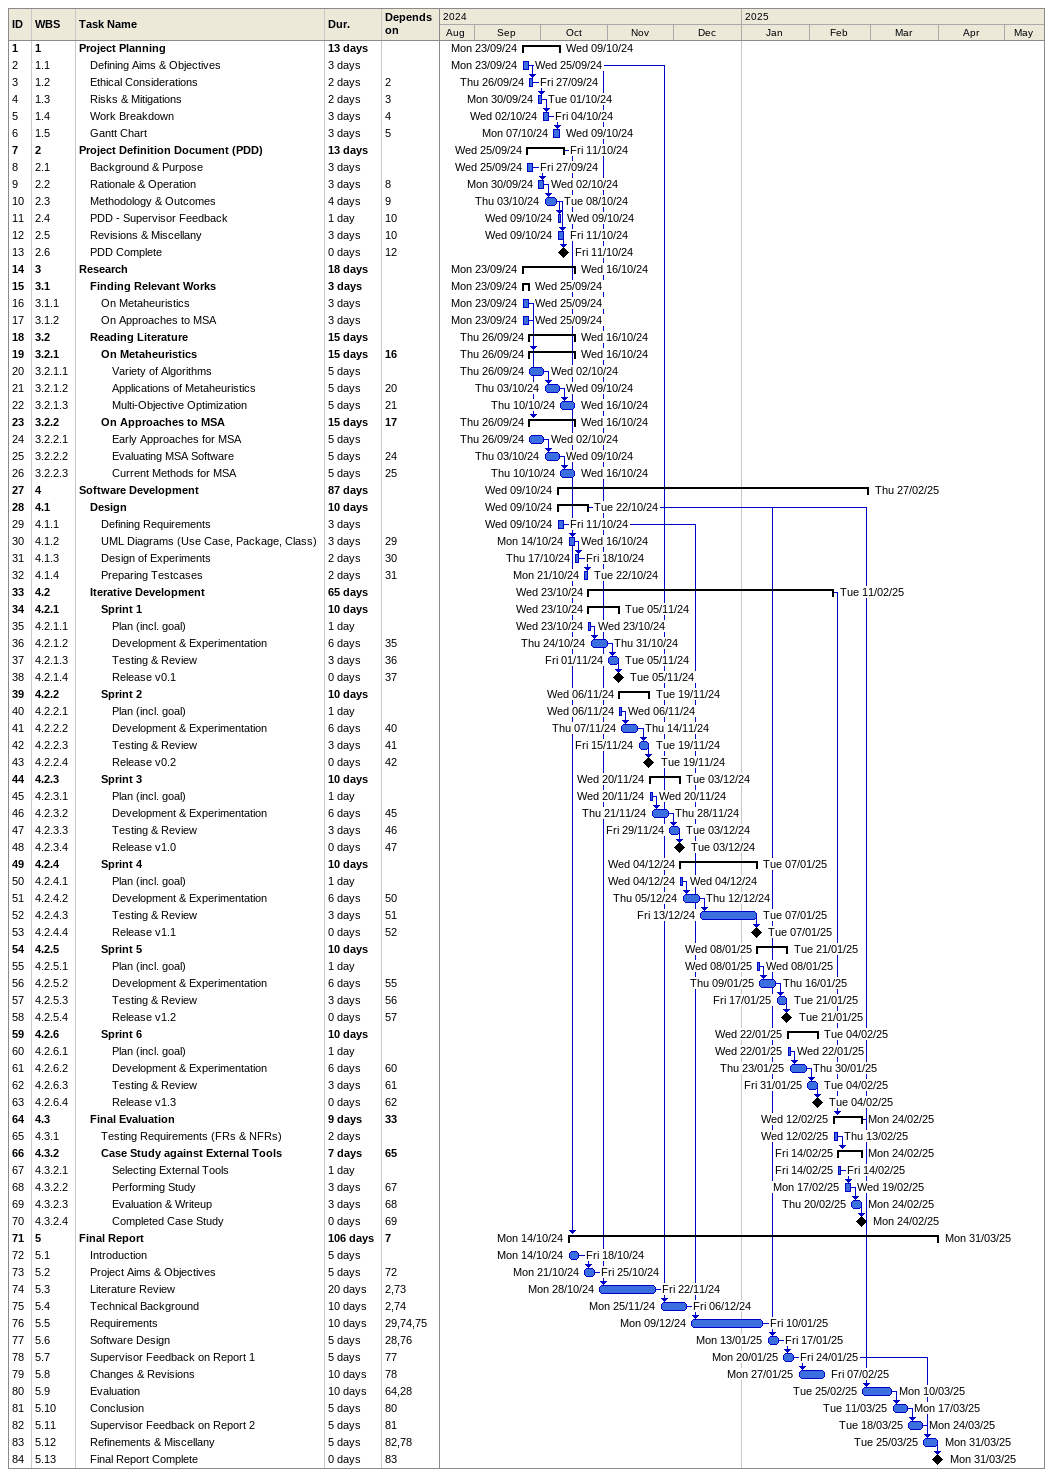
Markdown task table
| ID | WBS | Task | Duration | Start | Finish | Predecessors |
|---|---|---|---|---|---|---|
| 1 | 1 | **Project Planning** | 13d | 2024-09-23 | 2024-10-09 |  |
| 2 | 1.1 | Defining Aims & Objectives | 3d | 2024-09-23 | 2024-09-25 |  |
| 3 | 1.2 | Ethical Considerations | 2d | 2024-09-26 | 2024-09-27 | 2 |
| 4 | 1.3 | Risks & Mitigations | 2d | 2024-09-30 | 2024-10-01 | 3 |
| 5 | 1.4 | Work Breakdown | 3d | 2024-10-02 | 2024-10-04 | 4 |
| 6 | 1.5 | Gantt Chart | 3d | 2024-10-07 | 2024-10-09 | 5 |
| 7 | 2 | **Project Definition Document (PDD)** | 13d | 2024-09-25 | 2024-10-11 |  |
| 8 | 2.1 | Background & Purpose | 3d | 2024-09-25 | 2024-09-27 |  |
| 9 | 2.2 | Rationale & Operation | 3d | 2024-09-30 | 2024-10-02 | 8 |
| 10 | 2.3 | Methodology & Outcomes | 4d | 2024-10-03 | 2024-10-08 | 9 |
| 11 | 2.4 | PDD - Supervisor Feedback | 1d | 2024-10-09 | 2024-10-09 | 10 |
| 12 | 2.5 | Revisions & Miscellany | 3d | 2024-10-09 | 2024-10-11 | 10 |
| 13 | 2.6 | PDD Complete | 0d | 2024-10-11 | 2024-10-11 | 12 |
| 14 | 3 | **Research** | 18d | 2024-09-23 | 2024-10-16 |  |
| 15 | 3.1 | **Finding Relevant Works** | 3d | 2024-09-23 | 2024-09-25 |  |
| 16 | 3.1.1 | On Metaheuristics | 3d | 2024-09-23 | 2024-09-25 |  |
| 17 | 3.1.2 | On Approaches to MSA | 3d | 2024-09-23 | 2024-09-25 |  |
| 18 | 3.2 | **Reading Literature** | 15d | 2024-09-26 | 2024-10-16 |  |
| 19 | 3.2.1 | **On Metaheuristics** | 15d | 2024-09-26 | 2024-10-16 | 16 |
| 20 | 3.2.1.1 | Variety of Algorithms | 5d | 2024-09-26 | 2024-10-02 |  |
| 21 | 3.2.1.2 | Applications of Metaheuristics | 5d | 2024-10-03 | 2024-10-09 | 20 |
| 22 | 3.2.1.3 | Multi-Objective Optimization | 5d | 2024-10-10 | 2024-10-16 | 21 |
| 23 | 3.2.2 | **On Approaches to MSA** | 15d | 2024-09-26 | 2024-10-16 | 17 |
| 24 | 3.2.2.1 | Early Approaches for MSA | 5d | 2024-09-26 | 2024-10-02 |  |
| 25 | 3.2.2.2 | Evaluating MSA Software | 5d | 2024-10-03 | 2024-10-09 | 24 |
| 26 | 3.2.2.3 | Current Methods for MSA | 5d | 2024-10-10 | 2024-10-16 | 25 |
| 27 | 4 | **Software Development** | 87d | 2024-10-09 | 2025-02-27 |  |
| 28 | 4.1 | **Design** | 10d | 2024-10-09 | 2024-10-22 |  |
| 29 | 4.1.1 | Defining Requirements | 3d | 2024-10-09 | 2024-10-11 |  |
| 30 | 4.1.2 | UML Diagrams (Use Case, Package, Class) | 3d | 2024-10-14 | 2024-10-16 | 29 |
| 31 | 4.1.3 | Design of Experiments | 2d | 2024-10-17 | 2024-10-18 | 30 |
| 32 | 4.1.4 | Preparing Testcases | 2d | 2024-10-21 | 2024-10-22 | 31 |
| 33 | 4.2 | **Iterative Development** | 65d | 2024-10-23 | 2025-02-11 |  |
| 34 | 4.2.1 | **Sprint 1** | 10d | 2024-10-23 | 2024-11-05 |  |
| 35 | 4.2.1.1 | Plan (incl. goal) | 1d | 2024-10-23 | 2024-10-23 |  |
| 36 | 4.2.1.2 | Development & Experimentation | 6d | 2024-10-24 | 2024-10-31 | 35 |
| 37 | 4.2.1.3 | Testing & Review | 3d | 2024-11-01 | 2024-11-05 | 36 |
| 38 | 4.2.1.4 | Release v0.1 | 0d | 2024-11-05 | 2024-11-05 | 37 |
| 39 | 4.2.2 | **Sprint 2** | 10d | 2024-11-06 | 2024-11-19 |  |
| 40 | 4.2.2.1 | Plan (incl. goal) | 1d | 2024-11-06 | 2024-11-06 |  |
| 41 | 4.2.2.2 | Development & Experimentation | 6d | 2024-11-07 | 2024-11-14 | 40 |
| 42 | 4.2.2.3 | Testing & Review | 3d | 2024-11-15 | 2024-11-19 | 41 |
| 43 | 4.2.2.4 | Release v0.2 | 0d | 2024-11-19 | 2024-11-19 | 42 |
| 44 | 4.2.3 | **Sprint 3** | 10d | 2024-11-20 | 2024-12-03 |  |
| 45 | 4.2.3.1 | Plan (incl. goal) | 1d | 2024-11-20 | 2024-11-20 |  |
| 46 | 4.2.3.2 | Development & Experimentation | 6d | 2024-11-21 | 2024-11-28 | 45 |
| 47 | 4.2.3.3 | Testing & Review | 3d | 2024-11-29 | 2024-12-03 | 46 |
| 48 | 4.2.3.4 | Release v1.0 | 0d | 2024-12-03 | 2024-12-03 | 47 |
| 49 | 4.2.4 | **Sprint 4** | 10d | 2024-12-04 | 2025-01-07 |  |
| 50 | 4.2.4.1 | Plan (incl. goal) | 1d | 2024-12-04 | 2024-12-04 |  |
| 51 | 4.2.4.2 | Development & Experimentation | 6d | 2024-12-05 | 2024-12-12 | 50 |
| 52 | 4.2.4.3 | Testing & Review | 3d | 2024-12-13 | 2025-01-07 | 51 |
| 53 | 4.2.4.4 | Release v1.1 | 0d | 2025-01-07 | 2025-01-07 | 52 |
| 54 | 4.2.5 | **Sprint 5** | 10d | 2025-01-08 | 2025-01-21 |  |
| 55 | 4.2.5.1 | Plan (incl. goal) | 1d | 2025-01-08 | 2025-01-08 |  |
| 56 | 4.2.5.2 | Development & Experimentation | 6d | 2025-01-09 | 2025-01-16 | 55 |
| 57 | 4.2.5.3 | Testing & Review | 3d | 2025-01-17 | 2025-01-21 | 56 |
| 58 | 4.2.5.4 | Release v1.2 | 0d | 2025-01-21 | 2025-01-21 | 57 |
| 59 | 4.2.6 | **Sprint 6** | 10d | 2025-01-22 | 2025-02-04 |  |
| 60 | 4.2.6.1 | Plan (incl. goal) | 1d | 2025-01-22 | 2025-01-22 |  |
| 61 | 4.2.6.2 | Development & Experimentation | 6d | 2025-01-23 | 2025-01-30 | 60 |
| 62 | 4.2.6.3 | Testing & Review | 3d | 2025-01-31 | 2025-02-04 | 61 |
| 63 | 4.2.6.4 | Release v1.3 | 0d | 2025-02-04 | 2025-02-04 | 62 |
| 64 | 4.3 | **Final Evaluation** | 9d | 2025-02-12 | 2025-02-24 | 33 |
| 65 | 4.3.1 | Testing Requirements (FRs & NFRs) | 2d | 2025-02-12 | 2025-02-13 |  |
| 66 | 4.3.2 | **Case Study against External Tools** | 7d | 2025-02-14 | 2025-02-24 | 65 |
| 67 | 4.3.2.1 | Selecting External Tools | 1d | 2025-02-14 | 2025-02-14 |  |
| 68 | 4.3.2.2 | Performing Study | 3d | 2025-02-17 | 2025-02-19 | 67 |
| 69 | 4.3.2.3 | Evaluation & Writeup | 3d | 2025-02-20 | 2025-02-24 | 68 |
| 70 | 4.3.2.4 | Completed Case Study | 0d | 2025-02-24 | 2025-02-24 | 69 |
| 71 | 5 | **Final Report** | 106d | 2024-10-14 | 2025-03-31 | 7 |
| 72 | 5.1 | Introduction | 5d | 2024-10-14 | 2024-10-18 |  |
| 73 | 5.2 | Project Aims & Objectives | 5d | 2024-10-21 | 2024-10-25 | 72 |
| 74 | 5.3 | Literature Review | 20d | 2024-10-28 | 2024-11-22 | 2, 73 |
| 75 | 5.4 | Technical Background | 10d | 2024-11-25 | 2024-12-06 | 2, 74 |
| 76 | 5.5 | Requirements | 10d | 2024-12-09 | 2025-01-10 | 29, 74, 75 |
| 77 | 5.6 | Software Design | 5d | 2025-01-13 | 2025-01-17 | 28, 76 |
| 78 | 5.7 | Supervisor Feedback on Report 1 | 5d | 2025-01-20 | 2025-01-24 | 77 |
| 79 | 5.8 | Changes & Revisions | 10d | 2025-01-27 | 2025-02-07 | 78 |
| 80 | 5.9 | Evaluation | 10d | 2025-02-25 | 2025-03-10 | 64, 28 |
| 81 | 5.10 | Conclusion | 5d | 2025-03-11 | 2025-03-17 | 80 |
| 82 | 5.11 | Supervisor Feedback on Report 2 | 5d | 2025-03-18 | 2025-03-24 | 81 |
| 83 | 5.12 | Refinements & Miscellany | 5d | 2025-03-25 | 2025-03-31 | 82, 78 |
| 84 | 5.13 | Final Report Complete | 0d | 2025-03-31 | 2025-03-31 | 83 |
